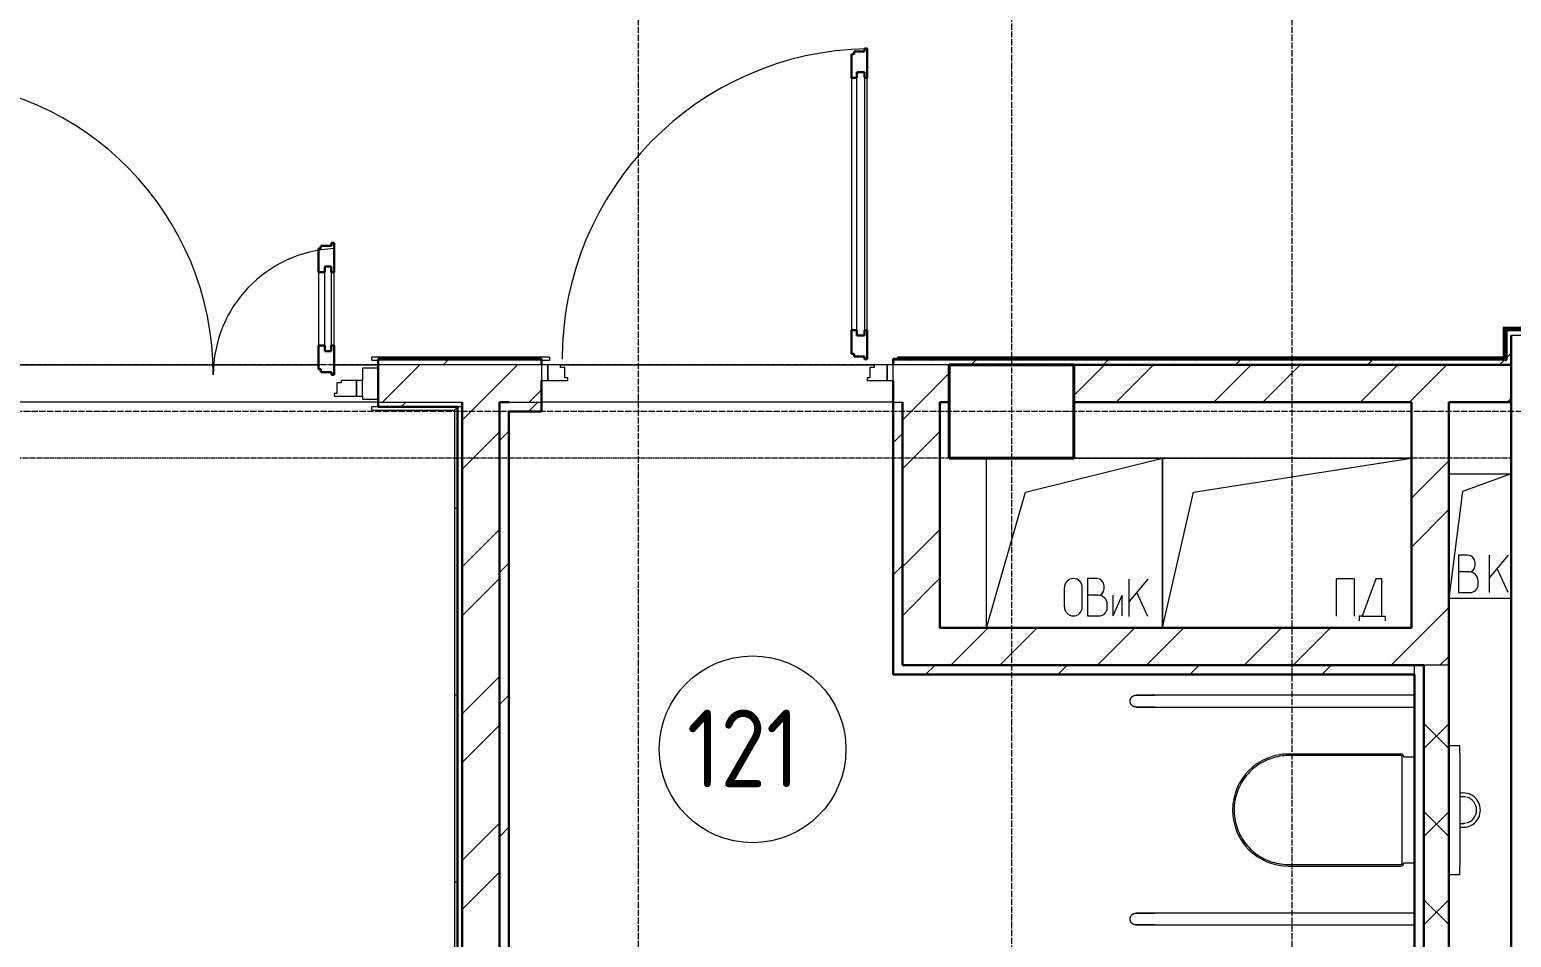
# Model space of a CAD drawing. Header units: millimetres. Extents: x -215207 to 92095, y -30385 to 123050.
# Drawn here: x -161290 to -156529, y -11098 to -8182 of the extents above; entities that cross this region are included whole.
import ezdxf

# ---------------------------------------------------------------- set-up
doc = ezdxf.new("R2010")
doc.units = ezdxf.units.MM
doc.linetypes.add('ADSK_Линия сетки', pattern=[25, 20, -2.5, 0, -2.5])
doc.linetypes.add('ADSK_Сверху', pattern=[4.5, 3, -1.5])
for name, color, linetype, lineweight in [('Витраж', 7, 'Continuous', 9), ('Двери', 7, 'Continuous', 9), ('Линии', 7, 'Continuous', 9), ('Марки помещений', 7, 'Continuous', 20), ('Несущие колонны', 7, 'Continuous', 20), ('Обобщенные модели', 7, 'Continuous', 20), ('Ограждение', 7, 'Continuous', 9), ('Оси', 7, 'Continuous', 9), ('Перекрытие', 7, 'Continuous', 20), ('Сантехника', 7, 'Continuous', 20), ('Стены внутренние', 7, 'Continuous', 20), ('Стены наружные', 7, 'Continuous', 20), ('Стены штриховка', 7, 'Continuous', 9)]:
    doc.layers.add(name, color=color, linetype=linetype, lineweight=lineweight)
doc.layers.add('Двери открывание', color=7, linetype='Continuous', lineweight=9, true_color=0xc0c0c0)
doc.styles.add('GOST Common_3', font='GOST_Common.ttf', dxfattribs={"width": 0.9, "height": 2.5})

# ---------------------------------------------------------------- blocks, each defined once
blk = doc.blocks.new('1 этаж 21082025')
at = {"lineweight": 18}
for p, q in [((41720, -41545), (41720, -41000)), ((41845, -41109.2), (42285, -41000)), ((42000, -41000), (42285, -41000)), ((42285, -41000), (42285, -41545)), ((42285, -41545), (42285, -41000)), ((42285, -41000), (43085, -41000)), ((42385, -41109.2), (43085, -41000)), ((43205, -41050), (43405, -41050)), ((43405, -41050), (43249.4, -41106.6)), ((41720, -41545), (41845, -41109.2)), ((42285, -41545), (42385, -41109.2)), ((43249.4, -41106.6), (43205, -41450)), ((43265.9, -41311.4), (43235.9, -41311.4)), ((43235.9, -41311.4), (43235.9, -41431.4)), ((43395.9, -41311.4), (43335.9, -41382.9)), ((43335.9, -41431.4), (43335.9, -41311.4)), ((43269.3, -41364.8), (43235.9, -41364.8)), ((43289.3, -41344.8), (43289.3, -41334.8)), ((43395.9, -41431.4), (43360, -41354.3)), ((41969.9, -41477.6), (41969.9, -41415)), ((42027.3, -41477.6), (42027.3, -41415)), ((42074.1, -41386.3), (42044.1, -41386.3)), ((42044.1, -41386.3), (42044.1, -41506.3)), ((42097.5, -41419.7), (42097.5, -41409.7)), ((42238.3, -41388.4), (42178.3, -41459.9)), ((42178.3, -41508.4), (42178.3, -41388.4)), ((42901.7, -41387.4), (42844.3, -41387.4)), ((42844.3, -41507.4), (42844.3, -41387.4)), ((42901.7, -41507.4), (42901.7, -41387.4)), ((42970.6, -41387.4), (42926.9, -41507.4)), ((42990.2, -41387.4), (42970.6, -41387.4)), ((42990.2, -41507.4), (42990.2, -41387.4)), ((43299.3, -41404.8), (43299.3, -41394.8)), ((42077.5, -41439.7), (42044.1, -41439.7)), ((42126.6, -41506.3), (42155.3, -41439.7)), ((42126.6, -41506.3), (42126.6, -41439.7)), ((42155.3, -41506.3), (42155.3, -41439.7)), ((42238.3, -41508.4), (42202.3, -41431.2)), ((43405, -41450), (43205, -41450)), ((43235.9, -41431.4), (43272.6, -41431.4)), ((42044.1, -41506.3), (42080.8, -41506.3)), ((42107.5, -41479.7), (42107.5, -41469.7)), ((42916.9, -41507.4), (42916.9, -41522.4)), ((42926.9, -41507.4), (42916.9, -41507.4)), ((42926.9, -41507.4), (42990.2, -41507.4)), ((42990.2, -41507.4), (43000.2, -41507.4)), ((43000.2, -41507.4), (43000.2, -41522.4))]:
    blk.add_line(p, q, dxfattribs=at)
for centre, radius, start, end in [((43265.9, -41334.8), 23.3, 0, 90), ((43269.3, -41344.8), 20, 270, 0), ((43269.3, -41394.8), 30, 0, 90), ((41998.6, -41415), 28.7, 0, 180), ((42074.1, -41409.7), 23.3, 0, 90), ((42077.5, -41419.7), 20, 270, 0), ((43272.6, -41404.8), 26.7, 270, 0), ((42077.5, -41469.7), 30, 0, 90), ((41998.6, -41477.6), 28.7, 180, 0), ((42080.8, -41479.7), 26.7, 270, 0)]:
    blk.add_arc(centre, radius, start, end, dxfattribs=at)
at = {"layer": 'Витраж', "lineweight": 18}
for p, q in [((39765, -40710), (39715, -40710)), ((39715, -40710), (39715, -40750)), ((39765, -40810), (39765, -40710)), ((39715, -40800), (39715, -40810)), ((39715, -40810), (39765, -40810))]:
    blk.add_line(p, q, dxfattribs=at)
at = {"layer": 'Двери', "lineweight": 30}
for p, q in [((41294, -39702), (41286, -39702)), ((41286, -39702), (41286, -39778)), ((41328, -39693), (41294, -39693)), ((41294, -39693), (41294, -39702)), ((41336, -39684), (41328, -39684)), ((41328, -39684), (41328, -39693)), ((41336, -39778), (41336, -39684)), ((41286, -39778), (41303, -39778)), ((41303, -39778), (41303, -39760)), ((41303, -39760), (41327, -39760)), ((41327, -39760), (41327, -39778)), ((41327, -39778), (41336, -39778)), ((39615, -40317), (39581, -40317)), ((39581, -40317), (39581, -40326)), ((39623, -40308), (39615, -40308)), ((39615, -40308), (39615, -40317)), ((39623, -40402), (39623, -40308)), ((39581, -40326), (39573, -40326)), ((39573, -40326), (39573, -40402)), ((39573, -40402), (39593, -40402)), ((39593, -40402), (39593, -40384)), ((39593, -40384), (39614, -40384)), ((39614, -40384), (39614, -40402)), ((39614, -40402), (39623, -40402)), ((41286, -40588), (41286, -40664)), ((41286, -40588), (41303, -40588)), ((41303, -40588), (41303, -40606)), ((41303, -40606), (41327, -40606)), ((41327, -40588), (41336, -40588)), ((41327, -40606), (41327, -40588)), ((41336, -40682), (41336, -40588)), ((39573, -40638), (39573, -40714)), ((39573, -40638), (39593, -40638)), ((39593, -40638), (39593, -40656)), ((39593, -40656), (39614, -40656)), ((39614, -40638), (39623, -40638)), ((39614, -40656), (39614, -40638)), ((39623, -40732), (39623, -40638)), ((41286, -40664), (41294, -40664)), ((41294, -40664), (41294, -40673)), ((41294, -40673), (41328, -40673)), ((41328, -40673), (41328, -40682)), ((41328, -40682), (41336, -40682)), ((39573, -40714), (39581, -40714)), ((39581, -40714), (39581, -40723)), ((39581, -40723), (39615, -40723)), ((39615, -40723), (39615, -40732)), ((39615, -40732), (39623, -40732))]:
    blk.add_line(p, q, dxfattribs=at)
at = {"layer": 'Двери'}
for p, q in [((41286, -39778), (41286, -40588)), ((41303, -40606), (41303, -39760)), ((41303, -39760), (41327, -39760)), ((41327, -39760), (41327, -40606)), ((41336, -40588), (41336, -39778)), ((39573, -40402), (39573, -40638)), ((39593, -40656), (39593, -40384)), ((39593, -40384), (39614, -40384)), ((39614, -40384), (39614, -40656)), ((39623, -40638), (39623, -40402)), ((41327, -40606), (41303, -40606)), ((39614, -40656), (39593, -40656)), ((40290, -40700), (40290, -40750)), ((40310, -40700), (40290, -40700)), ((40310, -40750), (40310, -40700)), ((40351, -40700), (40310, -40700)), ((40310, -40700), (40310, -40750)), ((40351, -40708), (40351, -40700)), ((41359, -40700), (41359, -40708)), ((41400, -40700), (41359, -40700)), ((41420, -40700), (41400, -40700)), ((41400, -40700), (41400, -40750)), ((41400, -40750), (41400, -40700)), ((41420, -40750), (41420, -40700)), ((39646, -40750), (39646, -40758)), ((39695, -40750), (39646, -40750)), ((39715, -40750), (39695, -40750)), ((39695, -40750), (39695, -40800)), ((39695, -40800), (39695, -40750)), ((39715, -40800), (39715, -40750)), ((40290, -40750), (40310, -40750)), ((40310, -40750), (40374, -40750)), ((40365, -40708), (40351, -40708)), ((40365, -40742), (40365, -40708)), ((40374, -40742), (40365, -40742)), ((40374, -40750), (40374, -40742)), ((41345, -40742), (41336, -40742)), ((41336, -40742), (41336, -40750)), ((41336, -40750), (41400, -40750)), ((41359, -40708), (41345, -40708)), ((41345, -40708), (41345, -40742)), ((41400, -40750), (41420, -40750)), ((39632, -40792), (39623, -40792)), ((39623, -40792), (39623, -40800)), ((39623, -40800), (39695, -40800)), ((39646, -40758), (39632, -40758)), ((39632, -40758), (39632, -40792)), ((39695, -40800), (39715, -40800))]:
    blk.add_line(p, q, dxfattribs=at)
at = {"layer": 'Двери открывание'}
for centre, radius, start, end in [((41354, -40682), 998, 91.0334, 180), ((38289, -40732), 946, 0, 88.9097), ((39641, -40732), 406, 92.541, 180)]:
    blk.add_arc(centre, radius, start, end, dxfattribs=at)
at = {"layer": 'Линии', "linetype": 'ADSK_Сверху'}
for p, q in [((43405, -40700), (10195, -40700)), ((43405, -41000), (10195, -41000))]:
    blk.add_line(p, q, dxfattribs=at)
at = {"layer": 'Марки помещений'}
blk.add_circle((40968, -41934.8), 300, dxfattribs=at)
at = {"layer": 'Несущие колонны', "lineweight": 40}
for p, q in [((41600, -40700), (42000, -40700)), ((41600, -41000), (41600, -40700)), ((42000, -40700), (41600, -40700)), ((42000, -40700), (42000, -41000)), ((42000, -41000), (42000, -40700)), ((41600, -40820), (41600, -41000)), ((42000, -41000), (41600, -41000)), ((41600, -41000), (42000, -41000))]:
    blk.add_line(p, q, dxfattribs=at)
at = {"layer": 'Несущие колонны'}
blk.add_line((41600, -40700), (41600, -40820), dxfattribs=at)
at = {"layer": 'Обобщенные модели'}
for p, q in [((42181, -41779.2), (42181.1, -41778.5)), ((42181, -41780), (42181, -41779.2)), ((42181, -41780.2), (42181, -41780)), ((42181, -41781), (42181, -41780.2)), ((42181.1, -41781.7), (42181, -41781)), ((42181.1, -41777.7), (42181.2, -41777)), ((42181.1, -41778.5), (42181.1, -41777.7)), ((42181.2, -41782.5), (42181.1, -41781.7)), ((42181.2, -41777), (42181.4, -41776.2)), ((42181.3, -41783.2), (42181.2, -41782.5)), ((42181.4, -41784), (42181.3, -41783.2)), ((42181.4, -41776.2), (42181.5, -41775.5)), ((42181.6, -41784.7), (42181.4, -41784)), ((42181.5, -41775.5), (42181.7, -41774.7)), ((42181.8, -41785.4), (42181.6, -41784.7)), ((42181.7, -41774.7), (42182, -41774)), ((42182, -41786.2), (42181.8, -41785.4)), ((42182, -41774), (42182.2, -41773.3)), ((42182.3, -41786.9), (42182, -41786.2)), ((42182.2, -41773.3), (42182.5, -41772.6)), ((42182.6, -41787.6), (42182.3, -41786.9)), ((42182.5, -41772.6), (42182.8, -41771.9)), ((42182.9, -41788.3), (42182.6, -41787.6)), ((42182.8, -41771.9), (42183.1, -41771.2)), ((42183.2, -41789), (42182.9, -41788.3)), ((42183.1, -41771.2), (42183.5, -41770.6)), ((42183.6, -41789.6), (42183.2, -41789)), ((42183.5, -41770.6), (42183.9, -41769.9)), ((42184, -41790.3), (42183.6, -41789.6)), ((42183.9, -41769.9), (42184.3, -41769.3)), ((42184.4, -41790.9), (42184, -41790.3)), ((42184.3, -41769.3), (42184.8, -41768.7)), ((42184.9, -41791.5), (42184.4, -41790.9)), ((42184.8, -41768.7), (42185.2, -41768.1)), ((42185.4, -41792.1), (42184.9, -41791.5)), ((42185.2, -41768.1), (42185.7, -41767.5)), ((42185.9, -41792.7), (42185.4, -41792.1)), ((42185.7, -41767.5), (42186.2, -41766.9)), ((42186.4, -41793.2), (42185.9, -41792.7)), ((42186.2, -41766.9), (42186.8, -41766.4)), ((42186.9, -41793.8), (42186.4, -41793.2)), ((42186.8, -41766.4), (42187.3, -41765.9)), ((42187.5, -41794.3), (42186.9, -41793.8)), ((42187.3, -41765.9), (42187.9, -41765.4)), ((42188.1, -41794.8), (42187.5, -41794.3)), ((42187.9, -41765.4), (42188.5, -41764.9)), ((42188.7, -41795.2), (42188.1, -41794.8)), ((42188.5, -41764.9), (42189.1, -41764.4)), ((42189.3, -41795.7), (42188.7, -41795.2)), ((42189.1, -41764.4), (42189.7, -41764)), ((42189.9, -41796.1), (42189.3, -41795.7)), ((42189.7, -41764), (42190.4, -41763.6)), ((42190.6, -41796.5), (42189.9, -41796.1)), ((42190.4, -41763.6), (42191, -41763.2)), ((42191.2, -41796.9), (42190.6, -41796.5)), ((42191, -41763.2), (42191.7, -41762.9)), ((42191.9, -41797.2), (42191.2, -41796.9)), ((42191.7, -41762.9), (42192.4, -41762.6)), ((42192.6, -41797.5), (42191.9, -41797.2)), ((42192.4, -41762.6), (42193.1, -41762.3)), ((42193.3, -41797.8), (42192.6, -41797.5)), ((42193.1, -41762.3), (42193.8, -41762)), ((42194, -41798), (42193.3, -41797.8)), ((42193.8, -41762), (42194.6, -41761.8)), ((42194.7, -41798.3), (42194, -41798)), ((42194.6, -41761.8), (42195.3, -41761.6)), ((42195.5, -41798.5), (42194.7, -41798.3)), ((42195.3, -41761.6), (42196, -41761.4)), ((42196.2, -41798.6), (42195.5, -41798.5)), ((42196, -41761.4), (42196.8, -41761.3)), ((42197, -41798.8), (42196.2, -41798.6)), ((42196.8, -41761.3), (42197.5, -41761.2)), ((42197.7, -41798.9), (42197, -41798.8)), ((42197.5, -41761.2), (42198.3, -41761.1)), ((42198.5, -41798.9), (42197.7, -41798.9)), ((42198.3, -41761.1), (42199, -41761)), ((42199.2, -41799), (42198.5, -41798.9)), ((42199, -41761), (42199.8, -41761)), ((42200, -41799), (42199.2, -41799)), ((42199.8, -41761), (42200, -41761)), ((42200.1, -41761), (42200, -41761)), ((42200, -41761), (42200, -41761)), ((42200, -41761), (42200, -41761)), ((42200, -41761), (42200.2, -41761)), ((42200.1, -41799), (42200, -41799)), ((42200, -41799), (42200, -41799)), ((42200, -41799), (42200, -41799)), ((42200, -41799), (42200.2, -41799)), ((42200.2, -41761), (42200.1, -41761)), ((42200.2, -41799), (42200.1, -41799)), ((42200.5, -41761), (42200.2, -41761)), ((42200.2, -41761), (42200.4, -41761)), ((42200.5, -41799), (42200.2, -41799)), ((42200.2, -41799), (42200.4, -41799)), ((42200.4, -41761), (42200.8, -41761)), ((42200.4, -41799), (42200.8, -41799)), ((42200.9, -41761), (42200.5, -41761)), ((42200.9, -41799), (42200.5, -41799)), ((42200.8, -41761), (42201.2, -41761)), ((42200.8, -41799), (42201.2, -41799)), ((42201.3, -41761), (42200.9, -41761)), ((42201.3, -41799), (42200.9, -41799)), ((42201.2, -41761), (42201.7, -41761)), ((42201.2, -41799), (42201.7, -41799)), ((42201.9, -41761), (42201.3, -41761)), ((42201.9, -41799), (42201.3, -41799)), ((42201.7, -41761), (42202.3, -41761)), ((42201.7, -41799), (42202.3, -41799)), ((42202.5, -41761), (42201.9, -41761)), ((42202.5, -41799), (42201.9, -41799)), ((42202.3, -41761), (42203, -41761)), ((42202.3, -41799), (42203, -41799)), ((42203.3, -41761), (42202.5, -41761)), ((42203.3, -41799), (42202.5, -41799)), ((42203, -41761), (42203.8, -41761)), ((42203, -41799), (42203.8, -41799)), ((42204.1, -41761), (42203.3, -41761)), ((42204.1, -41799), (42203.3, -41799)), ((42203.8, -41761), (42204.7, -41761)), ((42203.8, -41799), (42204.7, -41799)), ((42205, -41761), (42204.1, -41761)), ((42205, -41799), (42204.1, -41799)), ((42204.7, -41761), (42205.7, -41761)), ((42204.7, -41799), (42205.7, -41799)), ((42206, -41761), (42205, -41761)), ((42206, -41799), (42205, -41799)), ((42205.7, -41761), (42206.8, -41761)), ((42205.7, -41799), (42206.8, -41799)), ((42207.1, -41761), (42206, -41761)), ((42207.1, -41799), (42206, -41799)), ((42206.8, -41761), (42207.9, -41761)), ((42206.8, -41799), (42207.9, -41799)), ((42208.3, -41761), (42207.1, -41761)), ((42208.3, -41799), (42207.1, -41799)), ((42207.9, -41761), (42209.2, -41761)), ((42207.9, -41799), (42209.2, -41799)), ((42209.5, -41761), (42208.3, -41761)), ((42209.5, -41799), (42208.3, -41799)), ((42209.2, -41761), (42210.5, -41761)), ((42209.2, -41799), (42210.5, -41799)), ((42210.8, -41761), (42209.5, -41761)), ((42210.8, -41799), (42209.5, -41799)), ((42210.5, -41761), (42211.9, -41761)), ((42210.5, -41799), (42211.9, -41799)), ((42212.3, -41761), (42210.8, -41761)), ((42212.3, -41799), (42210.8, -41799)), ((42211.9, -41761), (42213.3, -41761)), ((42211.9, -41799), (42213.3, -41799)), ((42213.8, -41761), (42212.3, -41761)), ((42213.8, -41799), (42212.3, -41799)), ((42213.3, -41761), (42214.9, -41761)), ((42213.3, -41799), (42214.9, -41799)), ((42215.3, -41761), (42213.8, -41761)), ((42215.3, -41799), (42213.8, -41799)), ((42214.9, -41761), (42216.5, -41761)), ((42214.9, -41799), (42216.5, -41799)), ((42217, -41761), (42215.3, -41761)), ((42217, -41799), (42215.3, -41799)), ((42216.5, -41761), (42218.2, -41761)), ((42216.5, -41799), (42218.2, -41799)), ((42218.7, -41761), (42217, -41761)), ((42218.7, -41799), (42217, -41799)), ((42218.2, -41761), (42220, -41761)), ((42218.2, -41799), (42220, -41799)), ((42220.4, -41761), (42218.7, -41761)), ((42220.4, -41799), (42218.7, -41799)), ((42220, -41761), (42221.8, -41761)), ((42220, -41799), (42221.8, -41799)), ((42222.3, -41761), (42220.4, -41761)), ((42222.3, -41799), (42220.4, -41799)), ((42221.8, -41761), (42223.7, -41761)), ((42221.8, -41799), (42223.7, -41799)), ((42224.2, -41761), (42222.3, -41761)), ((42224.2, -41799), (42222.3, -41799)), ((42223.7, -41761), (42225.6, -41761)), ((42223.7, -41799), (42225.6, -41799)), ((42226.1, -41761), (42224.2, -41761)), ((42226.1, -41799), (42224.2, -41799)), ((42225.6, -41761), (42227.6, -41761)), ((42225.6, -41799), (42227.6, -41799)), ((42228.1, -41761), (42226.1, -41761)), ((42228.1, -41799), (42226.1, -41799)), ((42227.6, -41761), (42229.6, -41761)), ((42227.6, -41799), (42229.6, -41799)), ((42230.2, -41761), (42228.1, -41761)), ((42230.2, -41799), (42228.1, -41799)), ((42229.6, -41761), (42231.7, -41761)), ((42229.6, -41799), (42231.7, -41799)), ((42232.3, -41761), (42230.2, -41761)), ((42232.3, -41799), (42230.2, -41799)), ((42231.7, -41761), (42233.9, -41761)), ((42231.7, -41799), (42233.9, -41799)), ((42234.4, -41761), (42232.3, -41761)), ((42234.4, -41799), (42232.3, -41799)), ((42233.9, -41761), (42236, -41761)), ((42233.9, -41799), (42236, -41799)), ((42236.6, -41761), (42234.4, -41761)), ((42236.6, -41799), (42234.4, -41799)), ((42236, -41761), (42238.3, -41761)), ((42236, -41799), (42238.3, -41799)), ((42238.9, -41761), (42236.6, -41761)), ((42238.9, -41799), (42236.6, -41799)), ((42238.3, -41761), (42240.5, -41761)), ((42238.3, -41799), (42240.5, -41799)), ((42241.1, -41761), (42238.9, -41761)), ((42241.1, -41799), (42238.9, -41799)), ((42240.5, -41761), (42242.8, -41761)), ((42240.5, -41799), (42242.8, -41799)), ((42243.4, -41761), (42241.1, -41761)), ((42243.4, -41799), (42241.1, -41799)), ((42242.8, -41761), (42245.1, -41761)), ((42242.8, -41799), (42245.1, -41799)), ((42245.7, -41761), (42243.4, -41761)), ((42245.7, -41799), (42243.4, -41799)), ((42245.1, -41761), (42247.4, -41761)), ((42245.1, -41799), (42247.4, -41799)), ((42248.1, -41761), (42245.7, -41761)), ((42248.1, -41799), (42245.7, -41799)), ((42247.4, -41761), (42249.8, -41761)), ((42247.4, -41799), (42249.8, -41799)), ((42250.4, -41761), (42248.1, -41761)), ((42250.4, -41799), (42248.1, -41799)), ((42249.8, -41761), (42252.2, -41761)), ((42249.8, -41799), (42252.2, -41799)), ((42252.8, -41761), (42250.4, -41761)), ((42252.8, -41799), (42250.4, -41799)), ((42252.2, -41761), (42254.6, -41761)), ((42252.2, -41799), (42254.6, -41799)), ((42255.2, -41761), (42252.8, -41761)), ((42255.2, -41799), (42252.8, -41799)), ((42254.6, -41761), (42257, -41761)), ((42254.6, -41799), (42257, -41799)), ((42257.6, -41761), (42255.2, -41761)), ((42257.6, -41799), (42255.2, -41799)), ((42257, -41761), (42259.4, -41761)), ((42257, -41799), (42259.4, -41799)), ((42260, -41761), (42257.6, -41761)), ((42260, -41799), (42257.6, -41799)), ((42259.4, -41761), (42260, -41761)), ((42259.4, -41799), (42260, -41799)), ((43095, -41761), (42260, -41761)), ((42260, -41799), (43095, -41799)), ((42185.7, -42467.5), (42186.2, -42466.9)), ((42186.2, -42466.9), (42186.8, -42466.4)), ((42186.8, -42466.4), (42187.3, -42465.9)), ((42187.3, -42465.9), (42187.9, -42465.4)), ((42187.9, -42465.4), (42188.5, -42464.9)), ((42188.5, -42464.9), (42189.1, -42464.4)), ((42189.1, -42464.4), (42189.7, -42464)), ((42189.7, -42464), (42190.4, -42463.6)), ((42190.4, -42463.6), (42191, -42463.2)), ((42191, -42463.2), (42191.7, -42462.9)), ((42191.7, -42462.9), (42192.4, -42462.6)), ((42192.4, -42462.6), (42193.1, -42462.3)), ((42193.1, -42462.3), (42193.8, -42462)), ((42193.8, -42462), (42194.6, -42461.8)), ((42194.6, -42461.8), (42195.3, -42461.6)), ((42195.3, -42461.6), (42196, -42461.4)), ((42196, -42461.4), (42196.8, -42461.3)), ((42196.8, -42461.3), (42197.5, -42461.2)), ((42197.5, -42461.2), (42198.3, -42461.1)), ((42198.3, -42461.1), (42199, -42461)), ((42199, -42461), (42199.8, -42461)), ((42199.8, -42461), (42200, -42461)), ((42200.1, -42461), (42200, -42461)), ((42200, -42461), (42200, -42461)), ((42200, -42461), (42200, -42461)), ((42200, -42461), (42200.2, -42461)), ((42200.2, -42461), (42200.1, -42461)), ((42200.5, -42461), (42200.2, -42461)), ((42200.2, -42461), (42200.4, -42461)), ((42200.4, -42461), (42200.8, -42461)), ((42200.9, -42461), (42200.5, -42461)), ((42200.8, -42461), (42201.2, -42461)), ((42201.3, -42461), (42200.9, -42461)), ((42201.2, -42461), (42201.7, -42461)), ((42201.9, -42461), (42201.3, -42461)), ((42201.7, -42461), (42202.3, -42461)), ((42202.5, -42461), (42201.9, -42461)), ((42202.3, -42461), (42203, -42461)), ((42203.3, -42461), (42202.5, -42461)), ((42203, -42461), (42203.8, -42461)), ((42204.1, -42461), (42203.3, -42461)), ((42203.8, -42461), (42204.7, -42461)), ((42205, -42461), (42204.1, -42461)), ((42204.7, -42461), (42205.7, -42461)), ((42206, -42461), (42205, -42461)), ((42205.7, -42461), (42206.8, -42461)), ((42207.1, -42461), (42206, -42461)), ((42206.8, -42461), (42207.9, -42461)), ((42208.3, -42461), (42207.1, -42461)), ((42207.9, -42461), (42209.2, -42461)), ((42209.5, -42461), (42208.3, -42461)), ((42209.2, -42461), (42210.5, -42461)), ((42210.8, -42461), (42209.5, -42461)), ((42210.5, -42461), (42211.9, -42461)), ((42212.3, -42461), (42210.8, -42461)), ((42211.9, -42461), (42213.3, -42461)), ((42213.8, -42461), (42212.3, -42461)), ((42213.3, -42461), (42214.9, -42461)), ((42215.3, -42461), (42213.8, -42461)), ((42214.9, -42461), (42216.5, -42461)), ((42217, -42461), (42215.3, -42461)), ((42216.5, -42461), (42218.2, -42461)), ((42218.7, -42461), (42217, -42461)), ((42218.2, -42461), (42220, -42461)), ((42220.4, -42461), (42218.7, -42461)), ((42220, -42461), (42221.8, -42461)), ((42222.3, -42461), (42220.4, -42461)), ((42221.8, -42461), (42223.7, -42461)), ((42224.2, -42461), (42222.3, -42461)), ((42223.7, -42461), (42225.6, -42461)), ((42226.1, -42461), (42224.2, -42461)), ((42225.6, -42461), (42227.6, -42461)), ((42228.1, -42461), (42226.1, -42461)), ((42227.6, -42461), (42229.6, -42461)), ((42230.2, -42461), (42228.1, -42461)), ((42229.6, -42461), (42231.7, -42461)), ((42232.3, -42461), (42230.2, -42461)), ((42231.7, -42461), (42233.9, -42461)), ((42234.4, -42461), (42232.3, -42461)), ((42233.9, -42461), (42236, -42461)), ((42236.6, -42461), (42234.4, -42461)), ((42236, -42461), (42238.3, -42461)), ((42238.9, -42461), (42236.6, -42461)), ((42238.3, -42461), (42240.5, -42461)), ((42241.1, -42461), (42238.9, -42461)), ((42240.5, -42461), (42242.8, -42461)), ((42243.4, -42461), (42241.1, -42461)), ((42242.8, -42461), (42245.1, -42461)), ((42245.7, -42461), (42243.4, -42461)), ((42245.1, -42461), (42247.4, -42461)), ((42248.1, -42461), (42245.7, -42461)), ((42247.4, -42461), (42249.8, -42461)), ((42250.4, -42461), (42248.1, -42461)), ((42249.8, -42461), (42252.2, -42461)), ((42252.8, -42461), (42250.4, -42461)), ((42252.2, -42461), (42254.6, -42461)), ((42255.2, -42461), (42252.8, -42461)), ((42254.6, -42461), (42257, -42461)), ((42257.6, -42461), (42255.2, -42461)), ((42257, -42461), (42259.4, -42461)), ((42260, -42461), (42257.6, -42461)), ((42259.4, -42461), (42260, -42461)), ((43095, -42461), (42260, -42461)), ((42181, -42479.2), (42181.1, -42478.5)), ((42181, -42480), (42181, -42479.2)), ((42181, -42480.2), (42181, -42480)), ((42181, -42481), (42181, -42480.2)), ((42181.1, -42481.7), (42181, -42481)), ((42181.1, -42477.7), (42181.2, -42477)), ((42181.1, -42478.5), (42181.1, -42477.7)), ((42181.2, -42482.5), (42181.1, -42481.7)), ((42181.2, -42477), (42181.4, -42476.2)), ((42181.3, -42483.2), (42181.2, -42482.5)), ((42181.4, -42484), (42181.3, -42483.2)), ((42181.4, -42476.2), (42181.5, -42475.5)), ((42181.6, -42484.7), (42181.4, -42484)), ((42181.5, -42475.5), (42181.7, -42474.7)), ((42181.8, -42485.4), (42181.6, -42484.7)), ((42181.7, -42474.7), (42182, -42474)), ((42182, -42486.2), (42181.8, -42485.4)), ((42182, -42474), (42182.2, -42473.3)), ((42182.3, -42486.9), (42182, -42486.2)), ((42182.2, -42473.3), (42182.5, -42472.6)), ((42182.6, -42487.6), (42182.3, -42486.9)), ((42182.5, -42472.6), (42182.8, -42471.9)), ((42182.9, -42488.3), (42182.6, -42487.6)), ((42182.8, -42471.9), (42183.1, -42471.2)), ((42183.2, -42489), (42182.9, -42488.3)), ((42183.1, -42471.2), (42183.5, -42470.6)), ((42183.6, -42489.6), (42183.2, -42489)), ((42183.5, -42470.6), (42183.9, -42469.9)), ((42184, -42490.3), (42183.6, -42489.6)), ((42183.9, -42469.9), (42184.3, -42469.3)), ((42184.4, -42490.9), (42184, -42490.3)), ((42184.3, -42469.3), (42184.8, -42468.7)), ((42184.9, -42491.5), (42184.4, -42490.9)), ((42184.8, -42468.7), (42185.2, -42468.1)), ((42185.4, -42492.1), (42184.9, -42491.5)), ((42185.2, -42468.1), (42185.7, -42467.5)), ((42185.9, -42492.7), (42185.4, -42492.1)), ((42186.4, -42493.2), (42185.9, -42492.7)), ((42186.9, -42493.8), (42186.4, -42493.2)), ((42187.5, -42494.3), (42186.9, -42493.8)), ((42188.1, -42494.8), (42187.5, -42494.3)), ((42188.7, -42495.2), (42188.1, -42494.8)), ((42189.3, -42495.7), (42188.7, -42495.2)), ((42189.9, -42496.1), (42189.3, -42495.7)), ((42190.6, -42496.5), (42189.9, -42496.1)), ((42191.2, -42496.9), (42190.6, -42496.5)), ((42191.9, -42497.2), (42191.2, -42496.9)), ((42192.6, -42497.5), (42191.9, -42497.2)), ((42193.3, -42497.8), (42192.6, -42497.5)), ((42194, -42498), (42193.3, -42497.8)), ((42194.7, -42498.3), (42194, -42498)), ((42195.5, -42498.5), (42194.7, -42498.3)), ((42196.2, -42498.6), (42195.5, -42498.5)), ((42197, -42498.8), (42196.2, -42498.6)), ((42197.7, -42498.9), (42197, -42498.8)), ((42198.5, -42498.9), (42197.7, -42498.9)), ((42199.2, -42499), (42198.5, -42498.9)), ((42200, -42499), (42199.2, -42499)), ((42200.1, -42499), (42200, -42499)), ((42200, -42499), (42200, -42499)), ((42200, -42499), (42200, -42499)), ((42200, -42499), (42200.2, -42499)), ((42200.2, -42499), (42200.1, -42499)), ((42200.5, -42499), (42200.2, -42499)), ((42200.2, -42499), (42200.4, -42499)), ((42200.4, -42499), (42200.8, -42499)), ((42200.9, -42499), (42200.5, -42499)), ((42200.8, -42499), (42201.2, -42499)), ((42201.3, -42499), (42200.9, -42499)), ((42201.2, -42499), (42201.7, -42499)), ((42201.9, -42499), (42201.3, -42499)), ((42201.7, -42499), (42202.3, -42499)), ((42202.5, -42499), (42201.9, -42499)), ((42202.3, -42499), (42203, -42499)), ((42203.3, -42499), (42202.5, -42499)), ((42203, -42499), (42203.8, -42499)), ((42204.1, -42499), (42203.3, -42499)), ((42203.8, -42499), (42204.7, -42499)), ((42205, -42499), (42204.1, -42499)), ((42204.7, -42499), (42205.7, -42499)), ((42206, -42499), (42205, -42499)), ((42205.7, -42499), (42206.8, -42499)), ((42207.1, -42499), (42206, -42499)), ((42206.8, -42499), (42207.9, -42499)), ((42208.3, -42499), (42207.1, -42499)), ((42207.9, -42499), (42209.2, -42499)), ((42209.5, -42499), (42208.3, -42499)), ((42209.2, -42499), (42210.5, -42499)), ((42210.8, -42499), (42209.5, -42499)), ((42210.5, -42499), (42211.9, -42499)), ((42212.3, -42499), (42210.8, -42499)), ((42211.9, -42499), (42213.3, -42499)), ((42213.8, -42499), (42212.3, -42499)), ((42213.3, -42499), (42214.9, -42499)), ((42215.3, -42499), (42213.8, -42499)), ((42214.9, -42499), (42216.5, -42499)), ((42217, -42499), (42215.3, -42499)), ((42216.5, -42499), (42218.2, -42499)), ((42218.7, -42499), (42217, -42499)), ((42218.2, -42499), (42220, -42499)), ((42220.4, -42499), (42218.7, -42499)), ((42220, -42499), (42221.8, -42499)), ((42222.3, -42499), (42220.4, -42499)), ((42221.8, -42499), (42223.7, -42499)), ((42224.2, -42499), (42222.3, -42499)), ((42223.7, -42499), (42225.6, -42499)), ((42226.1, -42499), (42224.2, -42499)), ((42225.6, -42499), (42227.6, -42499)), ((42228.1, -42499), (42226.1, -42499)), ((42227.6, -42499), (42229.6, -42499)), ((42230.2, -42499), (42228.1, -42499)), ((42229.6, -42499), (42231.7, -42499)), ((42232.3, -42499), (42230.2, -42499)), ((42231.7, -42499), (42233.9, -42499)), ((42234.4, -42499), (42232.3, -42499)), ((42233.9, -42499), (42236, -42499)), ((42236.6, -42499), (42234.4, -42499)), ((42236, -42499), (42238.3, -42499)), ((42238.9, -42499), (42236.6, -42499)), ((42238.3, -42499), (42240.5, -42499)), ((42241.1, -42499), (42238.9, -42499)), ((42240.5, -42499), (42242.8, -42499)), ((42243.4, -42499), (42241.1, -42499)), ((42242.8, -42499), (42245.1, -42499)), ((42245.7, -42499), (42243.4, -42499)), ((42245.1, -42499), (42247.4, -42499)), ((42248.1, -42499), (42245.7, -42499)), ((42247.4, -42499), (42249.8, -42499)), ((42250.4, -42499), (42248.1, -42499)), ((42249.8, -42499), (42252.2, -42499)), ((42252.8, -42499), (42250.4, -42499)), ((42252.2, -42499), (42254.6, -42499)), ((42255.2, -42499), (42252.8, -42499)), ((42254.6, -42499), (42257, -42499)), ((42257.6, -42499), (42255.2, -42499)), ((42257, -42499), (42259.4, -42499)), ((42260, -42499), (42257.6, -42499)), ((42259.4, -42499), (42260, -42499)), ((42260, -42499), (43095, -42499))]:
    blk.add_line(p, q, dxfattribs=at)
at = {"layer": 'Ограждение'}
for p, q in [((45415, -40580), (43380, -40580)), ((43380, -40580), (43385, -40585)), ((43380, -40580), (43380, -40675)), ((39745, -40685), (39745, -40675)), ((40315, -40675), (39745, -40675)), ((39745, -40685), (39765, -40685)), ((40290, -40685), (40315, -40685)), ((40315, -40675), (40315, -40685)), ((41435, -40680), (41435, -40675)), ((43380, -40675), (41435, -40675)), ((43380, -40675), (43385, -40680)), ((39745, -40845), (39745, -40835)), ((39765, -40835), (39745, -40835)), ((39745, -40845), (40010, -40845)), ((40020, -40835), (40010, -40845)), ((40010, -40845), (40010, -44045))]:
    blk.add_line(p, q, dxfattribs=at)
at = {"layer": 'Ограждение', "linetype": 'Continuous'}
for p, q in [((40136, -40680), (40136, -40675)), ((41936, -40680), (41936, -40675)), ((42536, -40680), (42536, -40675)), ((43136, -40680), (43136, -40675)), ((40010, -41160.3), (40020, -41160.3)), ((40010, -41760.3), (40020, -41760.3)), ((40010, -42360.3), (40020, -42360.3))]:
    blk.add_line(p, q, dxfattribs=at)
at = {"layer": 'Оси', "linetype": 'ADSK_Линия сетки'}
for p, q in [((41800, 5350.6), (41800, -60626.1)), ((40600, -29900), (40600, -60626.1)), ((42700, -29900), (42700, -59356.1)), ((62867.3, -40850), (-14072.3, -40850))]:
    blk.add_line(p, q, dxfattribs=at)
at = {"layer": 'Перекрытие', "color": 49, "true_color": 0x464646}
for p, q in [((43205, -41050), (43405, -41050)), ((43405, -41450), (43205, -41450))]:
    blk.add_line(p, q, dxfattribs=at)
at = {"layer": 'Сантехника', "lineweight": 9}
for p, q in [((43240, -41923.2), (43205, -41923.2)), ((43240, -41948.2), (43240, -41923.2)), ((43240, -41948.2), (43240, -42311.7)), ((43241.4, -42087.3), (43240.3, -42087.3)), ((43242.5, -42087.3), (43241.4, -42087.3)), ((43243.6, -42087.3), (43242.5, -42087.3)), ((43244.6, -42087.3), (43243.6, -42087.3)), ((43245.5, -42087.3), (43244.6, -42087.3)), ((43246.4, -42087.3), (43245.5, -42087.3)), ((43247.2, -42087.3), (43246.4, -42087.3)), ((43247.9, -42087.3), (43247.2, -42087.3)), ((43248.6, -42087.3), (43247.9, -42087.3)), ((43249.2, -42087.3), (43248.6, -42087.3)), ((43249.7, -42087.3), (43249.2, -42087.3)), ((43250.2, -42087.3), (43249.7, -42087.3)), ((43250.6, -42087.3), (43250.2, -42087.3)), ((43250.9, -42087.3), (43250.6, -42087.3)), ((43251.1, -42087.3), (43250.9, -42087.3)), ((43251.3, -42087.3), (43251.1, -42087.3)), ((43251.4, -42087.3), (43251.3, -42087.3)), ((43251.4, -42087.3), (43251.4, -42087.3)), ((43241.1, -42172.7), (43242.2, -42172.7)), ((43242.2, -42172.7), (43243.3, -42172.7)), ((43243.3, -42172.7), (43244.3, -42172.7)), ((43244.3, -42172.7), (43245.3, -42172.7)), ((43245.3, -42172.7), (43246.1, -42172.7)), ((43246.1, -42172.7), (43247, -42172.7)), ((43247, -42172.7), (43247.7, -42172.7)), ((43247.7, -42172.7), (43248.4, -42172.7)), ((43248.4, -42172.7), (43249, -42172.7)), ((43249, -42172.7), (43249.6, -42172.7)), ((43249.6, -42172.7), (43250, -42172.7)), ((43250, -42172.7), (43250.5, -42172.7)), ((43250.5, -42172.7), (43250.8, -42172.7)), ((43250.8, -42172.7), (43251.1, -42172.7)), ((43251.1, -42172.7), (43251.3, -42172.7)), ((43251.3, -42172.7), (43251.4, -42172.7)), ((43251.4, -42172.7), (43251.4, -42172.7)), ((43251.4, -42172.7), (43251.4, -42172.7)), ((43240, -42336.7), (43240, -42311.7)), ((43205, -42336.7), (43240, -42336.7))]:
    blk.add_line(p, q, dxfattribs=at)
at = {"layer": 'Сантехника'}
for p, q in [((42585.5, -41989.6), (42580, -41993.9)), ((42591.2, -41985.6), (42585.5, -41989.6)), ((42597, -41981.7), (42591.2, -41985.6)), ((42603, -41978.1), (42597, -41981.7)), ((42609.2, -41974.8), (42603, -41978.1)), ((42615.5, -41971.7), (42609.2, -41974.8)), ((42621.9, -41968.8), (42615.5, -41971.7)), ((42628.4, -41966.2), (42621.9, -41968.8)), ((42635, -41963.9), (42628.4, -41966.2)), ((42641.6, -41961.8), (42635, -41963.9)), ((42648.4, -41960), (42641.6, -41961.8)), ((42655.2, -41958.5), (42648.4, -41960)), ((42662.1, -41957.2), (42655.2, -41958.5)), ((42669.1, -41956.3), (42662.1, -41957.2)), ((42676, -41955.6), (42669.1, -41956.3)), ((42683, -41955.1), (42676, -41955.6)), ((42690, -41955), (42683, -41955.1)), ((43050, -41950), (42690, -41950)), ((43050, -41955), (42690, -41955)), ((43050.1, -41955), (43050, -41955)), ((43050.3, -41955), (43050.1, -41955)), ((43050.5, -41955), (43050.3, -41955)), ((43050.7, -41955), (43050.5, -41955)), ((43050.8, -41955.1), (43050.7, -41955)), ((43051, -41955.1), (43050.8, -41955.1)), ((43051.2, -41955.2), (43051, -41955.1)), ((43051.4, -41955.2), (43051.2, -41955.2)), ((43051.6, -41955.3), (43051.4, -41955.2)), ((43051.8, -41955.3), (43051.6, -41955.3)), ((43052, -41955.4), (43051.8, -41955.3)), ((43052.2, -41955.5), (43052, -41955.4)), ((43052.4, -41955.6), (43052.2, -41955.5)), ((43052.5, -41955.7), (43052.4, -41955.6)), ((43052.7, -41955.8), (43052.5, -41955.7)), ((43052.9, -41955.9), (43052.7, -41955.8)), ((43053, -41956), (43052.9, -41955.9)), ((43053.2, -41956.1), (43053, -41956)), ((43053.3, -41956.3), (43053.2, -41956.1)), ((43053.5, -41956.4), (43053.3, -41956.3)), ((43053.6, -41956.6), (43053.5, -41956.4)), ((43053.8, -41956.7), (43053.6, -41956.6)), ((43053.9, -41956.9), (43053.8, -41956.7)), ((43054, -41957), (43053.9, -41956.9)), ((43054.1, -41957.2), (43054, -41957)), ((43054.2, -41957.3), (43054.1, -41957.2)), ((43054.3, -41957.5), (43054.2, -41957.3)), ((43054.4, -41957.7), (43054.3, -41957.5)), ((43054.5, -41957.9), (43054.4, -41957.7)), ((43054.6, -41958.1), (43054.5, -41957.9)), ((43054.7, -41958.2), (43054.6, -41958.1)), ((43054.7, -41958.4), (43054.7, -41958.2)), ((43054.8, -41958.6), (43054.7, -41958.4)), ((43054.9, -41958.8), (43054.8, -41958.6)), ((43054.9, -41959), (43054.9, -41958.8)), ((43054.9, -41959.2), (43054.9, -41959)), ((43055, -41959.4), (43054.9, -41959.2)), ((43055, -41959.6), (43055, -41959.4)), ((43055, -41959.8), (43055, -41959.6)), ((43055, -41960), (43055, -41959.8)), ((43055, -42300), (43055, -41960)), ((43095, -41960), (43060, -41960)), ((42542.7, -42035.4), (42539.1, -42041.4)), ((42546.6, -42029.6), (42542.7, -42035.4)), ((42550.8, -42024), (42546.6, -42029.6)), ((42555.1, -42018.5), (42550.8, -42024)), ((42559.7, -42013.2), (42555.1, -42018.5)), ((42564.5, -42008.1), (42559.7, -42013.2)), ((42569.4, -42003.2), (42564.5, -42008.1)), ((42574.6, -41998.4), (42569.4, -42003.2)), ((42580, -41993.9), (42574.6, -41998.4)), ((42522.3, -42079.8), (42520.5, -42086.6)), ((42524.5, -42073.2), (42522.3, -42079.8)), ((42526.9, -42066.6), (42524.5, -42073.2)), ((42529.6, -42060.1), (42526.9, -42066.6)), ((42532.5, -42053.8), (42529.6, -42060.1)), ((42535.7, -42047.5), (42532.5, -42053.8)), ((42539.1, -42041.4), (42535.7, -42047.5)), ((42515.2, -42121.1), (42515, -42128.1)), ((42515, -42128.1), (42515.1, -42135.1)), ((42515.7, -42114.1), (42515.2, -42121.1)), ((42516.5, -42107.2), (42515.7, -42114.1)), ((42517.5, -42100.3), (42516.5, -42107.2)), ((42518.9, -42093.4), (42517.5, -42100.3)), ((42520.5, -42086.6), (42518.9, -42093.4)), ((42515.1, -42135.1), (42515.4, -42142.1)), ((42515.4, -42142.1), (42516, -42149.1)), ((42516, -42149.1), (42516.9, -42156)), ((42516.9, -42156), (42518.1, -42162.9)), ((42518.1, -42162.9), (42519.6, -42169.8)), ((42519.6, -42169.8), (42521.3, -42176.5)), ((42521.3, -42176.5), (42523.3, -42183.3)), ((42523.3, -42183.3), (42525.6, -42189.9)), ((42525.6, -42189.9), (42528.1, -42196.4)), ((42528.1, -42196.4), (42530.9, -42202.8)), ((42530.9, -42202.8), (42533.9, -42209.1)), ((42533.9, -42209.1), (42537.2, -42215.3)), ((42537.2, -42215.3), (42540.7, -42221.4)), ((42540.7, -42221.4), (42544.5, -42227.2)), ((42544.5, -42227.2), (42548.5, -42233)), ((42548.5, -42233), (42552.7, -42238.6)), ((42552.7, -42238.6), (42557.2, -42244)), ((42557.2, -42244), (42561.9, -42249.2)), ((42561.9, -42249.2), (42566.7, -42254.2)), ((42566.7, -42254.2), (42571.8, -42259)), ((42571.8, -42259), (42577, -42263.7)), ((42577, -42263.7), (42582.5, -42268.1)), ((42582.5, -42268.1), (42588.1, -42272.3)), ((42588.1, -42272.3), (42593.9, -42276.2)), ((42593.9, -42276.2), (42599.8, -42280)), ((42599.8, -42280), (42605.9, -42283.4)), ((42605.9, -42283.4), (42612.1, -42286.7)), ((42612.1, -42286.7), (42618.4, -42289.7)), ((42618.4, -42289.7), (42624.8, -42292.4)), ((42624.8, -42292.4), (42631.4, -42294.9)), ((42631.4, -42294.9), (42638, -42297.1)), ((42638, -42297.1), (42644.7, -42299)), ((42644.7, -42299), (42651.5, -42300.7)), ((42651.5, -42300.7), (42658.4, -42302.1)), ((42658.4, -42302.1), (42665.3, -42303.2)), ((42665.3, -42303.2), (42672.3, -42304.1)), ((42672.3, -42304.1), (42679.2, -42304.7)), ((42679.2, -42304.7), (42686.2, -42305)), ((42686.2, -42305), (42690, -42305)), ((42690, -42305), (43050, -42305)), ((42690, -42310), (43050, -42310)), ((43050, -42305), (43050.2, -42305)), ((43050.2, -42305), (43050.4, -42305)), ((43050.4, -42305), (43050.6, -42305)), ((43050.6, -42305), (43050.8, -42304.9)), ((43050.8, -42304.9), (43051, -42304.9)), ((43051, -42304.9), (43051.2, -42304.9)), ((43051.2, -42304.9), (43051.4, -42304.8)), ((43051.4, -42304.8), (43051.6, -42304.7)), ((43051.6, -42304.7), (43051.8, -42304.7)), ((43051.8, -42304.7), (43051.9, -42304.6)), ((43051.9, -42304.6), (43052.1, -42304.5)), ((43052.1, -42304.5), (43052.3, -42304.4)), ((43052.3, -42304.4), (43052.5, -42304.3)), ((43052.5, -42304.3), (43052.7, -42304.2)), ((43052.7, -42304.2), (43052.8, -42304.1)), ((43052.8, -42304.1), (43053, -42304)), ((43053, -42304), (43053.1, -42303.9)), ((43053.1, -42303.9), (43053.3, -42303.8)), ((43053.3, -42303.8), (43053.4, -42303.6)), ((43053.4, -42303.6), (43053.6, -42303.5)), ((43053.6, -42303.5), (43053.7, -42303.3)), ((43053.7, -42303.3), (43053.9, -42303.2)), ((43053.9, -42303.2), (43054, -42303)), ((43054, -42303), (43054.1, -42302.9)), ((43054.1, -42302.9), (43054.2, -42302.7)), ((43054.2, -42302.7), (43054.3, -42302.5)), ((43054.3, -42302.5), (43054.4, -42302.4)), ((43054.4, -42302.4), (43054.5, -42302.2)), ((43054.5, -42302.2), (43054.6, -42302)), ((43054.6, -42302), (43054.7, -42301.8)), ((43054.7, -42301.6), (43054.8, -42301.4)), ((43054.7, -42301.8), (43054.7, -42301.6)), ((43054.8, -42301.2), (43054.9, -42301)), ((43054.8, -42301.4), (43054.8, -42301.2)), ((43054.9, -42300.8), (43055, -42300.7)), ((43054.9, -42301), (43054.9, -42300.8)), ((43055, -42300.1), (43055, -42300)), ((43055, -42300.3), (43055, -42300.1)), ((43055, -42300.5), (43055, -42300.3)), ((43055, -42300.7), (43055, -42300.5)), ((43060, -42300), (43095, -42300))]:
    blk.add_line(p, q, dxfattribs=at)
for centre, radius, start, end in [((42690, -42130), 180, 90, 270), ((42690, -42130), 175, 90, 90.9078), ((42690, -42130), 175, 90, 90.9078), ((43050, -41960), 10, 0, 90), ((43050, -41960), 5, 60, 90), ((43050, -41960), 5, 60, 90), ((43050, -41960), 5, 60, 75), ((43050, -41960), 5, 0, 30), ((43050, -41960), 5, 0, 30), ((43050, -41960), 5, 0, 30), ((42690, -42130), 175, 269.0922, 270), ((42690, -42130), 175, 269.0922, 270), ((43050, -42300), 10, 270, 0), ((43050, -42300), 5, 270, 300), ((43050, -42300), 5, 270, 300), ((43050, -42300), 5, 285, 300), ((43050, -42300), 5, 330, 0), ((43050, -42300), 5, 330, 0), ((43050, -42300), 5, 330, 0)]:
    blk.add_arc(centre, radius, start, end, dxfattribs=at)
at = {"layer": 'Сантехника', "lineweight": 9}
for radius, start, end in [(55, 0, 102.0258), (55, 257.9742, 0), (42.7, 92.2417, 94.1976), (42.7, 87.9172, 90), (42.7, 80.8699, 90), (42.7, 0, 75), (42.7, 285, 0), (42.7, 267.2428, 279.4986), (42.7, 270, 272.5338)]:
    blk.add_arc((43251.4, -42130), radius, start, end, dxfattribs=at)
at = {"layer": 'Стены внутренние'}
blk.add_line((45415, -40605), (43405, -40605), dxfattribs=at)
at = {"layer": 'Стены внутренние', "lineweight": 30}
blk.add_line((43405, -40820), (43405, -43900), dxfattribs=at)
at = {"layer": 'Стены наружные', "lineweight": 30}
for p, q in [((45430, -40585), (43385, -40585)), ((43385, -40585), (43385, -40680)), ((43390, -40590), (43390, -40685)), ((43405, -40820), (43405, -40605)), ((39765, -40680), (39765, -40835)), ((40290, -40680), (39765, -40680)), ((40290, -40700), (40290, -40680)), ((41420, -40680), (41420, -40700)), ((43385, -40680), (41420, -40680)), ((41600, -40700), (43405, -40700)), ((42000, -40700), (42000, -40820)), ((43390, -40685), (43385, -40685)), ((40290, -40850), (40290, -40750)), ((41420, -40750), (41420, -41695)), ((39765, -40835), (40020, -40835)), ((40020, -40835), (40020, -44035)), ((40035, -40820), (40035, -44020)), ((40155, -40820), (40185, -40820)), ((40155, -43720), (40155, -40820)), ((41450, -40820), (41450, -41665)), ((41570, -40820), (41600, -40820)), ((41570, -41545), (41570, -40820)), ((42000, -40820), (43085, -40820)), ((43085, -40820), (43085, -41545)), ((43205, -40820), (43405, -40820)), ((43205, -43800), (43205, -40820)), ((40185, -43690), (40185, -40850)), ((40185, -40850), (40290, -40850)), ((43085, -41545), (41570, -41545)), ((41420, -41695), (43095, -41695)), ((41450, -41665), (43125, -41665)), ((43095, -41695), (43095, -43690)), ((43125, -41665), (43125, -43720))]:
    blk.add_line(p, q, dxfattribs=at)
at = {"layer": 'Стены наружные', "linetype": 'Continuous', "lineweight": 9}
for p, q in [((43385, -40611.8), (43390, -40606.8)), ((39776.3, -40685), (39781.3, -40680)), ((39778.3, -40820), (39898.3, -40700)), ((39847, -40685), (39852, -40680)), ((39917.7, -40685), (39922.7, -40680)), ((39973.4, -40700), (39988.4, -40685)), ((39988.4, -40685), (39993.4, -40680)), ((40059.1, -40685), (40064.1, -40680)), ((40092.6, -40820), (40212.6, -40700)), ((40129.8, -40685), (40134.8, -40680)), ((40200.5, -40685), (40205.5, -40680)), ((40271.3, -40685), (40276.3, -40680)), ((41473.3, -40685), (41478.3, -40680)), ((41544, -40685), (41549, -40680)), ((41614.8, -40685), (41619.8, -40680)), ((41670.5, -40700), (41685.5, -40685)), ((41685.5, -40685), (41690.5, -40680)), ((41756.2, -40685), (41761.2, -40680)), ((41826.9, -40685), (41831.9, -40680)), ((41897.6, -40685), (41902.6, -40680)), ((41968.3, -40685), (41973.3, -40680)), ((42000, -40798.4), (42098.4, -40700)), ((42039, -40685), (42044, -40680)), ((42094.7, -40700), (42109.7, -40685)), ((42109.7, -40685), (42114.7, -40680)), ((42135.6, -40820), (42255.6, -40700)), ((42180.4, -40685), (42185.4, -40680)), ((42251.2, -40685), (42256.2, -40680)), ((42321.9, -40685), (42326.9, -40680)), ((42392.6, -40685), (42397.6, -40680)), ((42449.9, -40820), (42569.9, -40700)), ((42463.3, -40685), (42468.3, -40680)), ((42519, -40700), (42534, -40685)), ((42534, -40685), (42539, -40680)), ((42604.7, -40685), (42609.7, -40680)), ((42607.1, -40820), (42727.1, -40700)), ((42675.4, -40685), (42680.4, -40680)), ((42746.1, -40685), (42751.1, -40680)), ((42816.8, -40685), (42821.8, -40680)), ((42887.5, -40685), (42892.5, -40680)), ((42921.4, -40820), (43041.4, -40700)), ((42943.3, -40700), (42958.3, -40685)), ((42958.3, -40685), (42963.3, -40680)), ((43029, -40685), (43034, -40680)), ((43078.5, -40820), (43198.5, -40700)), ((43099.7, -40685), (43104.7, -40680)), ((43170.4, -40685), (43175.4, -40680)), ((43241.1, -40685), (43246.1, -40680)), ((43311.8, -40685), (43316.8, -40680)), ((43367.5, -40700), (43382.5, -40685)), ((43382.5, -40685), (43385, -40682.5)), ((43385, -40682.5), (43390, -40677.5)), ((43390, -40677.5), (43405, -40662.5)), ((41507, -40820), (41600, -40727)), ((40249.7, -40820), (40290, -40779.7)), ((39838.4, -40835), (39853.4, -40820)), ((40035, -40877.6), (40092.6, -40820)), ((40247.7, -40850), (40277.7, -40820)), ((41450, -40877), (41507, -40820)), ((43392.8, -40820), (43405, -40807.8)), ((40035, -41034.7), (40155, -40914.7)), ((40155, -40942.7), (40185, -40912.7)), ((41420, -40950.5), (41450, -40920.5)), ((41450, -41034.1), (41570, -40914.1)), ((43085, -41127.8), (43205, -41007.8)), ((43085, -41285), (43205, -41165)), ((40035, -41349.1), (40155, -41229.1)), ((41450, -41348.4), (41570, -41228.4)), ((40155, -41366.9), (40185, -41336.9)), ((41420, -41374.7), (41450, -41344.7)), ((40035, -41506.2), (40155, -41386.2)), ((41450, -41505.6), (41570, -41385.6)), ((43139.3, -41545), (43205, -41479.3)), ((41604.9, -41665), (41724.9, -41545)), ((41762.1, -41665), (41882.1, -41545)), ((42076.4, -41665), (42196.4, -41545)), ((42233.5, -41665), (42353.5, -41545)), ((42547.8, -41665), (42667.8, -41545)), ((42705, -41665), (42825, -41545)), ((43019.3, -41665), (43139.3, -41545)), ((43176.5, -41665), (43205, -41636.5)), ((40035, -41820.5), (40155, -41700.5)), ((41524, -41695), (41554, -41665)), ((41948.3, -41695), (41978.3, -41665)), ((42372.5, -41695), (42402.5, -41665)), ((42796.8, -41695), (42826.8, -41665)), ((40155, -41791.2), (40185, -41761.2)), ((40035, -41977.7), (40155, -41857.7)), ((43205, -41932.2), (43125, -41852.2)), ((43125, -41932.5), (43205, -41852.5)), ((40035, -42292), (40155, -42172)), ((43205, -42215.1), (43125, -42135.1)), ((43125, -42215.3), (43205, -42135.3)), ((40155, -42215.5), (40185, -42185.5)), ((40035, -42449.1), (40155, -42329.1)), ((43205, -42497.9), (43125, -42417.9)), ((43125, -42498.2), (43205, -42418.2))]:
    blk.add_line(p, q, dxfattribs=at)
at = {"layer": 'Стены наружные'}
for p, q in [((38357, -40700), (39573, -40700)), ((39623, -40700), (39765, -40700)), ((40351, -40700), (41359, -40700)), ((41600, -40820), (41600, -40700)), ((39765, -40820), (36165, -40820)), ((41420, -40820), (40290, -40820))]:
    blk.add_line(p, q, dxfattribs=at)
at = {"layer": 'Стены штриховка'}
for p, q in [((45430, -40590), (43390, -40590)), ((40290, -40685), (39765, -40685)), ((40290, -40700), (39765, -40700)), ((43385, -40685), (41420, -40685)), ((41600, -40700), (41420, -40700)), ((39765, -40820), (40035, -40820)), ((40035, -40835), (40020, -40835)), ((40185, -40820), (40290, -40820)), ((41420, -40820), (41450, -40820)), ((43095, -41695), (43095, -41665)), ((43205, -41665), (43125, -41665))]:
    blk.add_line(p, q, dxfattribs=at)
at = {"layer": 'Марки помещений', "style": 'GOST Common_3', "width": 0.9}
blk.add_text('121', height=250, dxfattribs=at).set_placement((40757, -42057))

msp = doc.modelspace()

# ---------------------------------------------------------------- block references
msp.add_blockref('1 этаж 21082025', (-199934.8, 31441.4))

doc.saveas('drawing.dxf')
